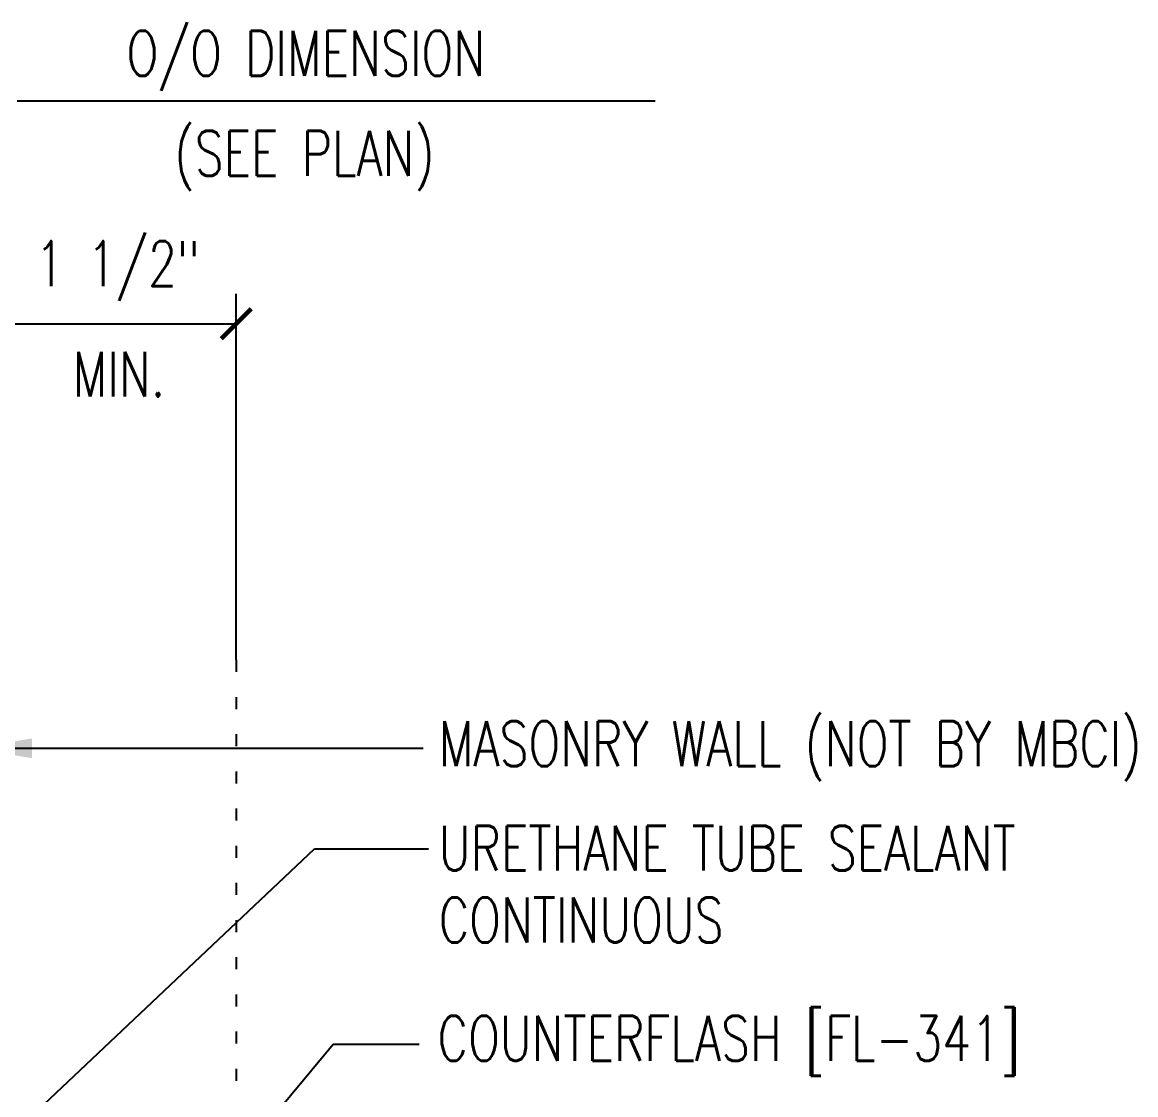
# Model space of a CAD drawing. Header units: inches. Extents: x 2.5 to 39.3, y 7.3 to 36.3.
# Drawn here: x 15.08 to 24.36, y 27.35 to 36.3 of the extents above; entities that cross this region are included whole.
import ezdxf

# ---------------------------------------------------------------- set-up
doc = ezdxf.new("R2010")
doc.units = ezdxf.units.IN
doc.header["$MEASUREMENT"] = 0
doc.linetypes.add('ACAD_ISO07W100', pattern=[3, 0, -3])
for name, color, linetype in [('DIM', 2, 'Continuous'), ('TEXT', 2, 'Continuous'), ('TRIM', 6, 'Continuous')]:
    doc.layers.add(name, color=color, linetype=linetype)
doc.styles.add('TEXT1', font='ROMANS.shx', dxfattribs={"width": 0.75, "height": 0.375})
doc.dimstyles.new('DETAIL$7', dxfattribs={"dimscale": 4, "dimtxt": 0.375, "dimasz": 0.125, "dimexe": 0.0625, "dimexo": 0.125, "dimgap": 0.0625, "dimtad": 1, "dimdec": 4, "dimzin": 3, "dimdsep": 46, "dimlunit": 4, "dimtxsty": 'TEXT1', "dimblk": 'ARCHTICK', "dimcen": 0.0625, "dimclrd": 7, "dimclre": 7, "dimclrt": 2, "dimadec": 0, "dimazin": 0, "dimtfac": 0.59375, "dimtdec": 4, "dimtmove": 2, "dimatfit": 3, "dimfxl": 0, "dimfrac": 2, "dimtolj": 1, "dimtzin": 3, "dimarcsym": 0})

# ---------------------------------------------------------------- blocks, each defined once
blk = doc.blocks.new('_ArchTick')
at = {"color": 0, "linetype": 'ByBlock', "const_width": 0.15}
blk.add_lwpolyline([(-0.5, -0.5), (0.5, 0.5)], dxfattribs=at)

msp = doc.modelspace()

# ---------------------------------------------------------------- linework, layer by layer
at = {"layer": 'DIM', "color": 7}
for p, q in [((15.0321, 35.642), (20.3515, 35.642)), ((16.859, 30.98), (16.859, 34.0337)), ((14.6571, 33.7837), (16.859, 33.7837))]:
    msp.add_line(p, q, dxfattribs=at)
at = {"layer": 'TEXT', "linetype": 'ACAD_ISO07W100', "ltscale": 0.07}
msp.add_line((16.859, 30.98), (16.859, 22.132), dxfattribs=at)

# ---------------------------------------------------------------- block references
at = {"layer": 'DIM', "color": 7, "xscale": 0.25, "yscale": 0.25, "zscale": 0.25}
msp.add_blockref('_ArchTick', (16.859, 33.7837), dxfattribs=at)

# ---------------------------------------------------------------- texts
at = {"layer": 'DIM', "style": 'TEXT1', "width": 0.75}
msp.add_text('MIN.', height=0.375, dxfattribs=at).set_placement((15.4957, 33.1754))
at = {"layer": 'DIM', "color": 2, "insert": (15.8703, 34.2231), "char_height": 0.375, "attachment_point": 5, "style": 'TEXT1'}
msp.add_mtext('\\A1;1 1/2"', dxfattribs=at)
at = {"layer": 'TEXT', "style": 'TEXT1', "width": 0.75}
for s, p in [('MASONRY WALL (NOT BY MBCI)', (18.5482, 30.0938)), ('URETHANE TUBE SEALANT', (18.5482, 29.2227)), ('CONTINUOUS', (18.5482, 28.6227)), ('COUNTERFLASH [FL-341]', (18.5383, 27.6366))]:
    msp.add_text(s, height=0.375, dxfattribs=at).set_placement(p)
at = {"layer": 'TRIM', "color": 2, "style": 'TEXT1', "width": 0.75}
for s, p in [('O/O DIMENSION', (15.9449, 35.8511)), ('(SEE PLAN)', (16.3441, 35.0177))]:
    msp.add_text(s, height=0.375, dxfattribs=at).set_placement(p)

# ---------------------------------------------------------------- leaders
for points in [[(14.6571, 30.2428), (17.7276, 30.2428), (18.4183, 30.2428)], [(14.7935, 26.8375), (17.5111, 29.4048), (18.4634, 29.4048)], [(15.3149, 24.9459), (17.6677, 27.7751), (18.3852, 27.7751)]]:
    msp.add_leader(points, dimstyle='DETAIL$7')

doc.saveas('drawing.dxf')
